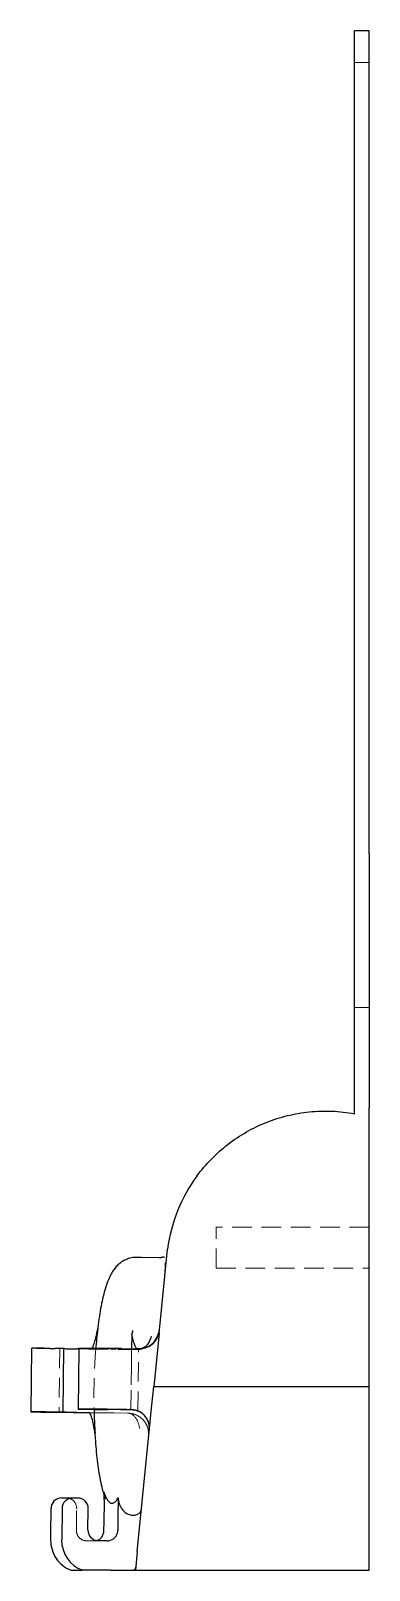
# Model space of a CAD drawing. Header units: millimetres. Extents: x 50 to 234, y 7 to 169.
# Drawn here: x 212 to 234, y 7 to 107 of the extents above.
import ezdxf

# ---------------------------------------------------------------- set-up
doc = ezdxf.new("R2010")
doc.units = ezdxf.units.MM
doc.linetypes.add('HIDDEN', pattern=[1.905, 1.27, -0.635])

msp = doc.modelspace()

# ---------------------------------------------------------------- linework, layer by layer
at = {"color": 7, "linetype": 'Continuous', "lineweight": 25}
for p, q in [((233.989, 107), (233.024, 107)), ((233.024, 53.529), (233.024, 107)), ((233.989, 53.529), (233.989, 107)), ((233.024, 37.066), (233.024, 53.529)), ((233.989, 53.529), (233.989, 37.066)), ((233.024, 36.654), (233.024, 37.066)), ((233.989, 32.596), (233.989, 37.066)), ((233.989, 22.384), (233.989, 32.596)), ((219.196, 27.308), (218.851, 27.312)), ((220.359, 27.293), (219.196, 27.308)), ((220.342, 22.384), (220.888, 27.859)), ((216.345, 22.611), (216.309, 22.492)), ((218.566, 22.333), (218.556, 21.384)), ((220.342, 22.384), (219.998, 18.936)), ((233.989, 18.936), (233.989, 22.384)), ((212.064, 21.418), (212.011, 17.285)), ((212.064, 21.418), (212.096, 21.418)), ((212.45, 21.418), (212.096, 21.418)), ((213.249, 21.41), (213.589, 21.406)), ((214.105, 17.263), (214.158, 21.397)), ((214.468, 21.389), (215.043, 21.382)), ((215.123, 21.381), (215.043, 21.382)), ((215.123, 21.415), (215.08, 17.464)), ((215.123, 21.415), (215.134, 21.415)), ((215.134, 21.415), (215.489, 21.415)), ((217.885, 21.392), (218.616, 21.383)), ((219.877, 17.724), (219.998, 18.936)), ((219.998, 18.936), (233.989, 18.936)), ((233.989, 17.724), (233.989, 18.936)), ((212.397, 17.286), (212.042, 17.286)), ((213.535, 17.272), (213.196, 17.277)), ((213.72, 17.259), (215.791, 17.231)), ((213.855, 17.263), (214.095, 17.263)), ((214.99, 17.247), (214.414, 17.254)), ((215.445, 17.464), (215.09, 17.464)), ((215.65, 17.456), (215.989, 17.453)), ((216.121, 17.451), (216.124, 17.238)), ((216.788, 17.445), (217.028, 17.445)), ((217.827, 17.437), (218.398, 17.431)), ((218.223, 17.437), (217.842, 17.441)), ((218.511, 17.423), (218.511, 17.429)), ((218.512, 17.423), (218.512, 17.429)), ((218.928, 8.212), (219.877, 17.724)), ((233.989, 8.212), (233.989, 17.724)), ((216.146, 16.075), (216.167, 15.953)), ((213.307, 9.392), (213.326, 11.013)), ((214.01, 11.694), (214.728, 11.694)), ((214.04, 11.013), (214.016, 8.97)), ((215.068, 11.69), (214.728, 11.694)), ((217.681, 11.705), (217.681, 11.705)), ((215.722, 9.613), (215.739, 10.992)), ((216.968, 8.908), (216.393, 8.915)), ((218.928, 8.212), (218.807, 7)), ((233.989, 7), (233.989, 8.212)), ((214.612, 7), (215.359, 7)), ((217.183, 7), (215.359, 7)), ((217.183, 7), (218.807, 7)), ((218.807, 7), (233.989, 7))]:
    msp.add_line(p, q, dxfattribs=at)
at = {"color": 7, "linetype": 'HIDDEN', "lineweight": 18}
for p, q in [((233.989, 104.931), (233.024, 104.931)), ((233.024, 43.555), (233.989, 43.555)), ((224.059, 26.629), (224.059, 29.284)), ((233.989, 29.284), (224.059, 29.284)), ((224.059, 26.629), (233.989, 26.629)), ((218.955, 21.329), (213.774, 21.393)), ((213.898, 21.397), (213.845, 17.263)), ((214.148, 21.397), (213.908, 21.397)), ((214.158, 21.397), (214.148, 21.397)), ((216.033, 21.403), (215.693, 21.407)), ((215.842, 21.373), (215.907, 21.373)), ((217.071, 21.396), (216.832, 21.396)), ((217.532, 21.352), (217.188, 21.357)), ((218.441, 21.381), (217.87, 21.388)), ((218.53, 19.04), (218.563, 21.769)), ((218.556, 21.384), (218.53, 19.04)), ((218.977, 21.374), (218.934, 21.374)), ((218.967, 17.344), (219.011, 21.374)), ((218.511, 17.429), (218.53, 19.04)), ((218.512, 17.429), (218.53, 19.04)), ((215.772, 17.238), (216.445, 17.228)), ((215.791, 17.231), (217.01, 17.215)), ((217.01, 17.215), (218.318, 17.198)), ((217.064, 17.22), (217.404, 17.215)), ((217.404, 17.215), (218.318, 17.203)), ((218.511, 17.423), (218.512, 17.423)), ((218.956, 17.344), (218.956, 17.344)), ((219.628, 16.203), (219.662, 15.818)), ((214.344, 11.69), (215.068, 11.69)), ((215.601, 8.915), (216.393, 8.915)), ((216.133, 8.908), (216.287, 8.938)), ((216.133, 8.908), (216.968, 8.908))]:
    msp.add_line(p, q, dxfattribs=at)
at = {"color": 7, "linetype": 'HIDDEN', "lineweight": 18, "flags": 128}
msp.add_lwpolyline([(213.908, 21.397), (213.898, 21.397), (213.914, 21.397), (213.956, 21.396), (214.023, 21.395), (214.111, 21.393), (214.158, 21.393)], dxfattribs=at)
at = {"color": 7, "linetype": 'Continuous', "lineweight": 25, "flags": 128}
for points in [[(212.042, 17.286), (212.011, 17.285), (212.06, 17.284), (212.186, 17.281), (212.385, 17.278), (212.649, 17.274), (212.968, 17.269), (213.33, 17.264), (213.72, 17.259)], [(214.095, 17.263), (214.105, 17.263), (214.089, 17.264), (214.047, 17.265), (213.98, 17.266), (213.892, 17.267), (213.786, 17.269), (213.666, 17.271), (213.535, 17.272)], [(214.414, 17.254), (214.284, 17.256), (214.164, 17.258), (214.057, 17.259), (213.969, 17.261), (213.903, 17.262), (213.861, 17.263), (213.845, 17.263), (213.855, 17.263)], [(215.09, 17.464), (215.08, 17.464), (215.096, 17.464), (215.138, 17.463), (215.205, 17.462), (215.293, 17.461), (215.399, 17.459), (215.52, 17.458), (215.65, 17.456)], [(218.528, 17.429), (218.512, 17.429), (218.496, 17.43), (218.48, 17.43), (218.463, 17.43), (218.447, 17.43), (218.431, 17.43), (218.414, 17.431), (218.398, 17.431)]]:
    msp.add_lwpolyline(points, dxfattribs=at)
at = {"color": 7, "linetype": 'Continuous', "lineweight": 25}
for centre, radius, start, end in [((231.14, 26.482), 10.344, 143.76841, 172.35299), ((211.401, -116.945), 138.367, 89.23471, 89.56552), ((213.082, -33.356), 54.763, 88.87369, 89.46992), ((217.381, 259.312), 237.941, 269.22402, 269.29853), ((212.341, -429.393), 450.819, 89.29535, 89.59994), ((211.348, -110.918), 128.208, 89.17408, 89.53109), ((217.109, 167.802), 150.571, 269.19358, 269.49101), ((212.297, -433.344), 450.819, 89.29535, 89.59994), ((217.837, 167.714), 150.273, 269.29535, 269.59994), ((215.978, -132.824), 150.273, 89.29535, 89.59994), ((214.021, 11.005), 0.695, 136.72063, 179.38292), ((214.725, 11.01), 0.684, 89.72786, 179.7497), ((215.054, 11.005), 0.685, 358.8891, 88.85414), ((216.407, 9.599), 0.685, 178.8891, 268.85414), ((216.976, 9.58), 0.673, 269.33981, 307.69615), ((216.083, 8.937), 2.068, 179.07404, 249.49608)]:
    msp.add_arc(centre, radius, start, end, dxfattribs=at)
at = {"color": 7, "linetype": 'HIDDEN', "lineweight": 18}
for centre, radius, start, end in [((215.293, 185.676), 164.29, 268.87369, 269.46992), ((216.2, 80.88), 59.475, 268.96293, 269.51193), ((216.827, 152.223), 130.853, 269.25372, 269.56847), ((217.881, 171.665), 150.273, 269.29535, 269.59994), ((216.022, -128.874), 150.273, 89.29535, 89.59994), ((217.019, -111.818), 133.207, 89.15793, 89.38855)]:
    msp.add_arc(centre, radius, start, end, dxfattribs=at)
at = {"color": 7, "linetype": 'Continuous', "lineweight": 25}
for centre, major_axis, ratio, start_param, end_param in [((218.993, 22.761), (0.137, 1.375), 0.998089, 3.22999, 4.712389), ((218.856, 21.383), (1.385, -0.015), 0.001932, 4.538555, 4.800615), ((218.462, 17.437), (1.385, -0.015), 0.001932, 4.538555, 4.759989), ((218.514, 16.216), (0.902, 0.812), 0.989024, 0.468519, 0.753704), ((216.242, 50.772), (0.929, 77.778), 0.01531, 4.154564, 4.176885), ((217.923, 12.032), (0.186, 15.556), 0.01531, 1.592022, 1.728711), ((212.116, 9.392), (0.929, 77.778), 0.01531, 4.707143, 4.712573)]:
    msp.add_ellipse(centre, major_axis=major_axis, ratio=ratio, start_param=start_param, end_param=end_param, dxfattribs=at)
at = {"color": 7, "linetype": 'HIDDEN', "lineweight": 18}
for centre, major_axis, ratio, start_param, end_param in [((218.992, 22.753), (1.031, 0.928), 0.989024, 3.974023, 3.990898), ((212.346, 11.7), (6.922, -0.083), 0.002098, 1.277908, 1.327942), ((214.045, 28.739), (0.929, 77.778), 0.01531, 4.464109, 4.482361), ((212.071, 8.944), (6.922, -0.083), 0.002098, 0.943691, 1.035648)]:
    msp.add_ellipse(centre, major_axis=major_axis, ratio=ratio, start_param=start_param, end_param=end_param, dxfattribs=at)
at = {"color": 7, "linetype": 'Continuous', "lineweight": 25}
for points, knots in [([(222.796, 32.596), (223.38, 33.394), (224.055, 34.081), (225.203, 34.967), (225.602, 35.233), (226.43, 35.705), (226.859, 35.912), (227.752, 36.268), (228.211, 36.415), (229.141, 36.643), (229.614, 36.725), (230.337, 36.798), (230.58, 36.814), (231.072, 36.829), (231.32, 36.828), (232.056, 36.798), (232.542, 36.743), (233.024, 36.654)], [0, 0, 0, 0, 0.25, 0.25, 0.375, 0.375, 0.5, 0.5, 0.625, 0.625, 0.75, 0.75, 0.8125, 0.8125, 0.875, 0.875, 1, 1, 1, 1]), ([(218.854, 27.309), (218.842, 27.31), (218.706, 27.325), (218.448, 27.275), (218.116, 27.159), (217.836, 26.984), (217.601, 26.773), (217.399, 26.527), (217.214, 26.229), (217.03, 25.839), (216.863, 25.361), (216.708, 24.788), (216.577, 24.175), (216.462, 23.498), (216.386, 22.978), (216.353, 22.671), (216.347, 22.618)], [0, 0, 0, 0, 0.005397, 0.061367, 0.11493, 0.168076, 0.2233, 0.283923, 0.355136, 0.44543, 0.562579, 0.665648, 0.773944, 0.87753, 0.978562, 1, 1, 1, 1]), ([(220.699, 27.318), (220.685, 27.33), (220.659, 27.353), (220.597, 27.338), (220.529, 27.318), (220.485, 27.307), (220.446, 27.3), (220.418, 27.296), (220.388, 27.293), (220.366, 27.293), (220.356, 27.293)], [0, 0, 0, 0, 0.3810715, 0.7005376, 0.8141887, 0.898724, 0.9310111, 0.957566, 0.9797916, 1, 1, 1, 1]), ([(215.907, 21.373), (215.949, 21.373), (215.991, 21.418), (216.073, 21.57), (216.111, 21.675), (216.186, 21.916), (216.222, 22.053), (216.275, 22.268), (216.293, 22.342), (216.318, 22.456), (216.327, 22.495), (216.343, 22.576), (216.351, 22.617), (216.358, 22.669)], [0, 0, 0, 0, 0.25, 0.25, 0.5, 0.5, 0.75, 0.75, 0.875, 0.875, 0.9375, 0.9375, 1, 1, 1, 1]), ([(218.934, 21.374), (218.863, 21.374), (218.796, 21.501), (218.706, 21.772), (218.677, 21.876), (218.621, 22.099), (218.594, 22.218), (218.566, 22.335)], [0, 0, 0, 0, 0.5, 0.5, 0.75, 0.75, 1, 1, 1, 1]), ([(219.82, 22.195), (219.796, 22.087), (219.731, 21.89), (219.503, 21.508), (219.217, 21.371), (218.98, 21.373), (218.978, 21.373), (218.977, 21.373)], [-0.1703425, -0.1703425, -0.1703425, -0.1703425, -0.1363949, -0.1024473, -0.0006043, -0.0006043, 0, 0, 0, 0]), ([(218.977, 21.373), (218.979, 21.373), (218.981, 21.373), (219.292, 21.371), (219.699, 21.506), (220.084, 21.887), (220.205, 22.084), (220.252, 22.191)], [-0.1703425, -0.1703425, -0.1703425, -0.1703425, -0.1697382, -0.1697382, -0.0678953, -0.0339476, 0, 0, 0, 0]), ([(216.182, 15.891), (216.18, 15.918), (216.177, 15.939), (216.171, 15.982), (216.167, 16.002), (216.157, 16.062), (216.15, 16.101), (216.129, 16.217), (216.114, 16.292), (216.07, 16.513), (216.04, 16.653), (215.976, 16.903), (215.941, 17.014), (215.868, 17.175), (215.829, 17.226), (215.789, 17.236)], [0, 0, 0, 0, 0.03125, 0.03125, 0.0625, 0.0625, 0.125, 0.125, 0.25, 0.25, 0.5, 0.5, 0.75, 0.75, 1, 1, 1, 1]), ([(216.124, 17.238), (216.127, 17.117), (216.13, 16.999), (216.138, 16.771), (216.142, 16.662), (216.156, 16.335), (216.168, 16.112), (216.182, 15.891)], [0, 0, 0, 0, 0.25, 0.25, 0.5, 0.5, 1, 1, 1, 1]), ([(219.716, 16.11), (219.718, 16.146), (219.723, 16.214), (219.72, 16.311), (219.711, 16.396), (219.698, 16.47), (219.669, 16.592), (219.609, 16.755), (219.509, 16.919), (219.39, 17.065), (219.25, 17.194), (219.063, 17.309), (218.879, 17.381), (218.706, 17.424), (218.587, 17.43), (218.528, 17.433)], [0, 0, 0, 0, 0.063907, 0.121025, 0.171353, 0.214892, 0.251645, 0.387685, 0.50543, 0.559734, 0.67674, 0.781567, 0.856914, 0.929347, 1, 1, 1, 1]), ([(218.528, 17.429), (218.599, 17.424), (218.742, 17.414), (218.887, 17.371), (218.964, 17.341), (218.958, 17.343), (218.956, 17.344)], [0, 0, 0, 0, 0.288251, 0.572402, 0.863037, 1, 1, 1, 1]), ([(219.715, 16.099), (219.717, 16.132), (219.722, 16.196), (219.72, 16.294), (219.708, 16.408), (219.681, 16.537), (219.618, 16.723), (219.497, 16.939), (219.3, 17.149), (219.079, 17.294), (218.912, 17.361), (218.797, 17.392), (218.725, 17.407), (218.663, 17.416), (218.636, 17.418), (218.622, 17.419)], [0, 0, 0, 0, 0.04306, 0.085666, 0.128063, 0.191717, 0.254228, 0.377896, 0.499795, 0.615428, 0.741216, 0.801164, 0.866842, 0.929166, 1, 1, 1, 1]), ([(216.169, 15.944), (216.176, 15.824), (216.196, 15.443), (216.247, 14.833), (216.321, 14.123), (216.412, 13.458), (216.52, 12.842), (216.635, 12.313), (216.726, 12.017), (216.766, 11.886)], [0, 0, 0, 0, 0.071357, 0.227541, 0.384724, 0.543441, 0.704575, 0.869716, 1, 1, 1, 1]), ([(216.792, 11.072), (216.796, 11.255), (216.793, 11.436), (216.782, 11.697), (216.777, 11.782), (216.768, 11.905), (216.765, 11.945), (216.759, 12.003), (216.757, 12.023), (216.752, 12.058), (216.75, 12.075), (216.746, 12.085)], [0, 0, 0, 0, 0.5, 0.5, 0.75, 0.75, 0.875, 0.875, 0.9375, 0.9375, 1, 1, 1, 1]), ([(216.81, 11.915), (216.828, 11.868), (216.847, 11.824), (216.885, 11.743), (216.904, 11.706), (216.937, 11.646), (216.951, 11.622), (216.965, 11.601)], [1.1812292, 1.1812292, 1.1812292, 1.1812292, 1.2298973, 1.2298973, 1.2788263, 1.2788263, 1.3151771, 1.3151771, 1.3151771, 1.3151771]), ([(216.965, 11.601), (216.97, 11.593), (216.975, 11.586), (217.008, 11.536), (217.038, 11.497), (217.099, 11.433), (217.131, 11.406), (217.196, 11.369), (217.228, 11.357), (217.291, 11.349), (217.322, 11.351), (217.377, 11.367), (217.402, 11.379), (217.455, 11.412), (217.482, 11.434), (217.535, 11.488), (217.562, 11.519), (217.614, 11.591), (217.639, 11.63), (217.669, 11.683), (217.675, 11.694), (217.681, 11.705)], [-8.0870755, -8.0870755, -8.0870755, -8.0870755, -8.0744973, -8.0744973, -7.9997535, -7.9997535, -7.9250097, -7.9250097, -7.8502659, -7.8502659, -7.7755222, -7.7755222, -7.7139405, -7.7139405, -7.6523589, -7.6523589, -7.5907773, -7.5907773, -7.5291957, -7.5291957, -7.5134256, -7.5134256, -7.5134256, -7.5134256]), ([(217.681, 11.705), (217.684, 11.668), (217.689, 11.596), (217.706, 11.493), (217.728, 11.399), (217.765, 11.277), (217.825, 11.135), (217.954, 10.922), (218.171, 10.708), (218.436, 10.596), (218.633, 10.571), (218.819, 10.582), (218.971, 10.638), (219.081, 10.718), (219.144, 10.789), (219.187, 10.867), (219.196, 10.923), (219.201, 10.952)], [0, 0, 0, 0, 0.037139, 0.071807, 0.103998, 0.133714, 0.198999, 0.257858, 0.382135, 0.497556, 0.557766, 0.620135, 0.74446, 0.807092, 0.870888, 0.935142, 1, 1, 1, 1]), ([(216.287, 8.938), (216.312, 8.942), (216.413, 8.957), (216.564, 9.076), (216.703, 9.277), (216.754, 9.465), (216.759, 9.566), (216.761, 9.589)], [0, 0, 0, 0, 0.0962, 0.397283, 0.682443, 0.926547, 1, 1, 1, 1]), ([(217.387, 9.048), (217.47, 9.112), (217.538, 9.194), (217.632, 9.379), (217.658, 9.483), (217.659, 9.589)], [0, 0, 0, 0, 0.5, 0.5, 1, 1, 1, 1]), ([(213.301, 8.97), (213.299, 8.754), (213.329, 8.544), (213.452, 8.133), (213.544, 7.94), (213.899, 7.413), (214.239, 7.143), (214.612, 7)], [0, 0, 0, 0, 0.25, 0.25, 0.5, 0.5, 1, 1, 1, 1])]:
    msp.add_open_spline(points, degree=3, knots=knots, dxfattribs=at)
at = {"color": 7, "linetype": 'HIDDEN', "lineweight": 18}
for points, knots in [([(220.661, 25.694), (220.683, 25.959), (220.725, 26.453), (220.753, 26.926), (220.744, 27.19), (220.731, 27.303), (220.702, 27.316), (220.699, 27.318)], [0, 0, 0, 0, 0.308487, 0.574271, 0.797701, 0.979325, 1, 1, 1, 1]), ([(218.563, 21.769), (218.566, 21.904), (218.572, 22.17), (218.605, 22.434), (218.622, 22.563)], [0, 0, 0, 0, 0.5085841, 1, 1, 1, 1]), ([(220.36, 22.57), (220.356, 22.537), (220.348, 22.471), (220.327, 22.372), (220.298, 22.273), (220.261, 22.174), (220.201, 22.044), (220.095, 21.872), (219.982, 21.747), (219.835, 21.614), (219.695, 21.514), (219.489, 21.418), (219.313, 21.364), (219.141, 21.333), (219.027, 21.33), (218.971, 21.329)], [0, 0, 0, 0, 0.045863, 0.092993, 0.141567, 0.191745, 0.243673, 0.349786, 0.489071, 0.495897, 0.650823, 0.747123, 0.836921, 0.921126, 1, 1, 1, 1]), ([(216.23, 21.373), (216.204, 21.008), (216.152, 20.261), (216.118, 19.176), (216.107, 18.228), (216.117, 17.691), (216.121, 17.451)], [0, 0, 0, 0, 0.288644, 0.589932, 0.817231, 1, 1, 1, 1]), ([(217.069, 17.219), (216.867, 17.222), (216.649, 17.225), (216.459, 17.228), (216.445, 17.228)], [0, 0, 0, 0, 0.925552, 1, 1, 1, 1]), ([(219.082, 16.211), (219.043, 16.453), (218.857, 16.973), (218.516, 17.202), (218.318, 17.203)], [0.28932, 0.28932, 0.28932, 0.28932, 0.838524, 1.570796, 1.570796, 1.570796, 1.570796]), ([(218.318, 17.203), (218.655, 17.2), (219.239, 16.967), (219.559, 16.445), (219.628, 16.203)], [0.28932, 0.28932, 0.28932, 0.28932, 1.021592, 1.570796, 1.570796, 1.570796, 1.570796]), ([(219.673, 15.681), (219.676, 15.711), (219.68, 15.772), (219.68, 15.864), (219.674, 15.956), (219.662, 16.048), (219.643, 16.14), (219.603, 16.285), (219.522, 16.477), (219.376, 16.694), (219.192, 16.882), (218.997, 17.017), (218.806, 17.106), (218.631, 17.164), (218.509, 17.182), (218.449, 17.19)], [0, 0, 0, 0, 0.040069, 0.080286, 0.120996, 0.162524, 0.205175, 0.249222, 0.37112, 0.499279, 0.625411, 0.749953, 0.835111, 0.917994, 1, 1, 1, 1]), ([(214.344, 11.69), (214.432, 11.689), (214.518, 11.67), (214.676, 11.599), (214.748, 11.547), (214.926, 11.355), (214.995, 11.175), (214.992, 10.992)], [0, 0, 0, 0, 0.25, 0.25, 0.5, 0.5, 1, 1, 1, 1]), ([(216.766, 11.886), (216.778, 11.842), (216.798, 11.769), (216.825, 11.706), (216.835, 11.682)], [0, 0, 0, 0, 0.605465, 1, 1, 1, 1]), ([(216.857, 11.612), (216.83, 11.68), (216.788, 11.79), (216.773, 11.917), (216.767, 11.964)], [0, 0, 0, 0, 0.629143, 1, 1, 1, 1]), ([(214.971, 9.613), (214.969, 9.519), (214.986, 9.427), (215.051, 9.256), (215.1, 9.179), (215.278, 8.988), (215.44, 8.917), (215.601, 8.915)], [0, 0, 0, 0, 0.25, 0.25, 0.5, 0.5, 1, 1, 1, 1])]:
    msp.add_open_spline(points, degree=3, knots=knots, dxfattribs=at)
at = {"color": 7, "linetype": 'Continuous', "lineweight": 25}
for points in [[(216.358, 22.669), (216.309, 22.267), (216.265, 21.821), (216.23, 21.373)], [(218.622, 22.563), (218.61, 22.485), (218.591, 22.408), (218.565, 22.333)], [(215.771, 17.238), (215.778, 17.238), (215.784, 17.237), (215.789, 17.236)], [(218.622, 17.423), (218.617, 17.423), (218.612, 17.423), (218.608, 17.423)], [(216.746, 12.085), (216.767, 12.025), (216.788, 11.968), (216.81, 11.915)], [(214.01, 11.694), (213.826, 11.696), (213.644, 11.619), (213.515, 11.482)]]:
    msp.add_open_spline(points, degree=3, dxfattribs=at)
at = {"color": 7, "linetype": 'HIDDEN', "lineweight": 18}
for points in [[(220.252, 22.191), (220.313, 22.328), (220.35, 22.471), (220.364, 22.614)], [(218.934, 21.374), (218.948, 21.374), (218.963, 21.373), (218.977, 21.373)], [(218.971, 21.329), (218.966, 21.329), (218.961, 21.329), (218.955, 21.329)], [(218.977, 21.375), (219.012, 21.374), (219.02, 21.374), (219, 21.374)], [(218.602, 7), (218.741, 7), (218.814, 7.07), (218.829, 7.217)]]:
    msp.add_open_spline(points, degree=3, dxfattribs=at)

doc.saveas('drawing.dxf')
